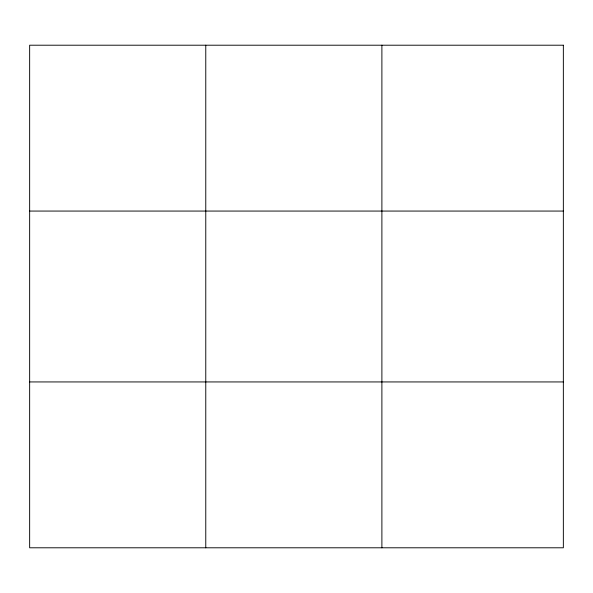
<?xml version="1.0" encoding="UTF-8"?>
<svg xmlns="http://www.w3.org/2000/svg" width="593" height="593" viewBox="0 0 593 593"><rect width="100%" height="100%" fill="white"/><g stroke="black" fill="none" stroke-linecap="round" stroke-linejoin="round"><path stroke-width="0.89" d="M205.771 45.209L205.771 547.791M381.892 45.209L381.892 547.791M29.65 211.064L563.35 211.064M29.65 381.936L563.35 381.936M563.35 45.209L563.35 547.791L29.65 547.791L29.65 45.209L563.35 45.209"/></g></svg>
